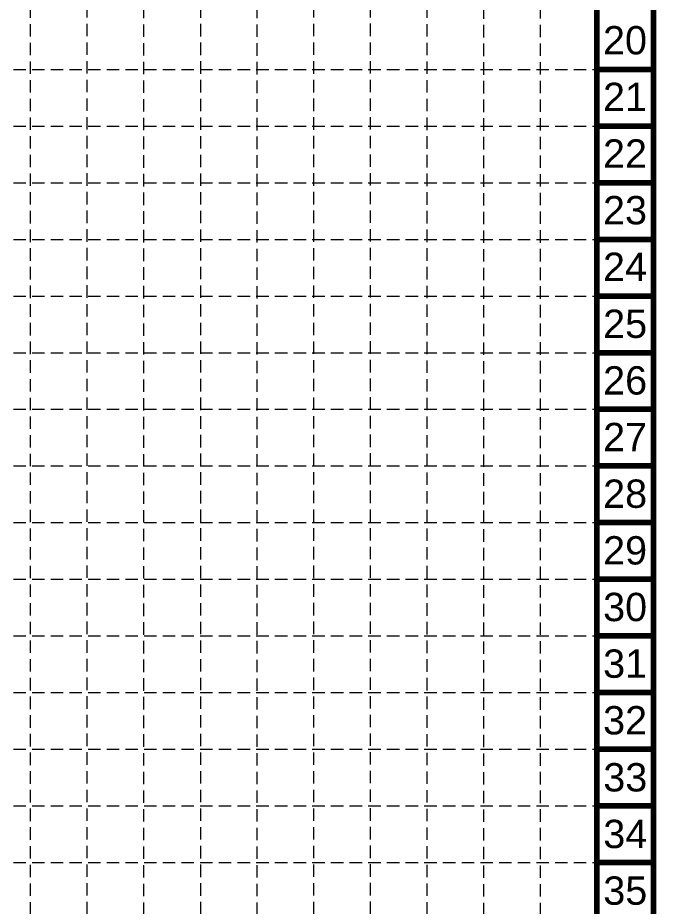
# Model space of a CAD drawing. Header units: inches. Extents: x 2600819 to 2602871, y 7032016 to 7035296.
# Drawn here: x 2602294 to 2602871, y 7033463 to 7034266 of the extents above; entities that cross this region are included whole.
import ezdxf
from ezdxf.enums import TextEntityAlignment as Align

# ---------------------------------------------------------------- set-up
doc = ezdxf.new("R2010")
doc.units = ezdxf.units.IN
doc.header["$MEASUREMENT"] = 0
doc.linetypes.add('HIDDEN', pattern=[0.375, 0.25, -0.125])
doc.layers.add('BASE', color=7, linetype='Continuous')
doc.layers.add('GRID', color=254, linetype='HIDDEN')
doc.styles.get("Standard").update_dxf_attribs({"font": 'ARIAL.TTF'})

msp = doc.modelspace()

# ---------------------------------------------------------------- linework, layer by layer
at = {"layer": 'BASE', "const_width": 5.12}
for points in [[(2602868.11, 7032018.5), (2602868.11, 7035293.54), (2600821.22, 7035293.54), (2600821.22, 7032018.5)], [(2602816.94, 7032069.68), (2602816.94, 7035242.37), (2600872.39, 7035242.37), (2600872.39, 7032069.68)]]:
    msp.add_lwpolyline(points, close=True, dxfattribs=at)
for points in [[(2602868.11, 7034218.92), (2602816.94, 7034218.92)], [(2602868.11, 7034167.75), (2602816.94, 7034167.75)], [(2602868.11, 7034116.58), (2602816.94, 7034116.58)], [(2602868.11, 7034065.4), (2602816.94, 7034065.4)], [(2602868.11, 7034014.23), (2602816.94, 7034014.23)], [(2602868.11, 7033963.06), (2602816.94, 7033963.06)], [(2602868.11, 7033911.89), (2602816.94, 7033911.89)], [(2602868.11, 7033860.71), (2602816.94, 7033860.71)], [(2602868.11, 7033809.54), (2602816.94, 7033809.54)], [(2602868.11, 7033758.37), (2602816.94, 7033758.37)], [(2602868.11, 7033707.2), (2602816.94, 7033707.2)], [(2602868.11, 7033656.02), (2602816.94, 7033656.02)], [(2602868.11, 7033604.85), (2602816.94, 7033604.85)], [(2602868.11, 7033553.68), (2602816.94, 7033553.68)], [(2602868.11, 7033502.51), (2602816.94, 7033502.51)]]:
    msp.add_lwpolyline(points, dxfattribs=at)
at = {"layer": 'GRID', "color": 252, "linetype": 'HIDDEN', "lineweight": 0, "ltscale": 45}
for p, q in [((2602305.46, 7032274.28), (2602305.22, 7035242.37)), ((2602356.58, 7032274.53), (2602356.39, 7035242.37)), ((2602407.71, 7032273.92), (2602407.56, 7035242.37)), ((2602459.35, 7032274.39), (2602458.96, 7035243.52)), ((2602510.25, 7032273.86), (2602510.13, 7035243.52)), ((2602561.46, 7032274.48), (2602561.31, 7035243.52)), ((2602612.73, 7032274.66), (2602612.48, 7035243.52)), ((2602663.8, 7032274.21), (2602663.65, 7035243.52)), ((2602715.09, 7032273.54), (2602714.82, 7035243.52)), ((2602766.3, 7032273.68), (2602765.99, 7035243.52)), ((2600872.39, 7034218.92), (2602816.94, 7034218.92)), ((2600872.39, 7034167.75), (2602816.94, 7034167.75)), ((2600872.39, 7034116.58), (2602816.94, 7034116.58)), ((2600872.39, 7034065.4), (2602816.94, 7034065.4)), ((2600872.39, 7034014.23), (2602816.94, 7034014.23)), ((2600872.39, 7033963.06), (2602816.94, 7033963.06)), ((2600872.39, 7033911.89), (2602816.94, 7033911.89)), ((2600872.39, 7033860.71), (2602816.94, 7033860.71)), ((2600872.39, 7033809.54), (2602816.94, 7033809.54)), ((2600872.39, 7033758.37), (2602816.94, 7033758.37)), ((2600872.39, 7033707.2), (2602816.94, 7033707.2)), ((2600872.39, 7033656.02), (2602816.94, 7033656.02)), ((2600872.39, 7033604.85), (2602816.94, 7033604.85)), ((2600872.39, 7033553.68), (2602816.94, 7033553.68)), ((2600872.39, 7033502.51), (2602816.94, 7033502.51))]:
    msp.add_line(p, q, dxfattribs=at)

# ---------------------------------------------------------------- texts
at = {"layer": 'BASE'}
for s, p in [('20', (2602842.45, 7034245.32)), ('21', (2602842.45, 7034194.15)), ('22', (2602842.45, 7034142.98)), ('23', (2602842.45, 7034091.8)), ('24', (2602842.45, 7034040.63)), ('25', (2602842.54, 7033989.19)), ('26', (2602842.54, 7033938.02)), ('27', (2602842.54, 7033886.85)), ('28', (2602842.54, 7033835.68)), ('29', (2602842.54, 7033784.5)), ('30', (2602842.54, 7033733.33)), ('31', (2602842.54, 7033682.16)), ('32', (2602842.54, 7033630.99)), ('33', (2602842.7, 7033579.47)), ('34', (2602842.7, 7033528.3)), ('35', (2602842.7, 7033477.12))]:
    msp.add_text(s, height=25.586, dxfattribs=at).set_placement(p, align=Align.MIDDLE_CENTER)

doc.saveas('drawing.dxf')
